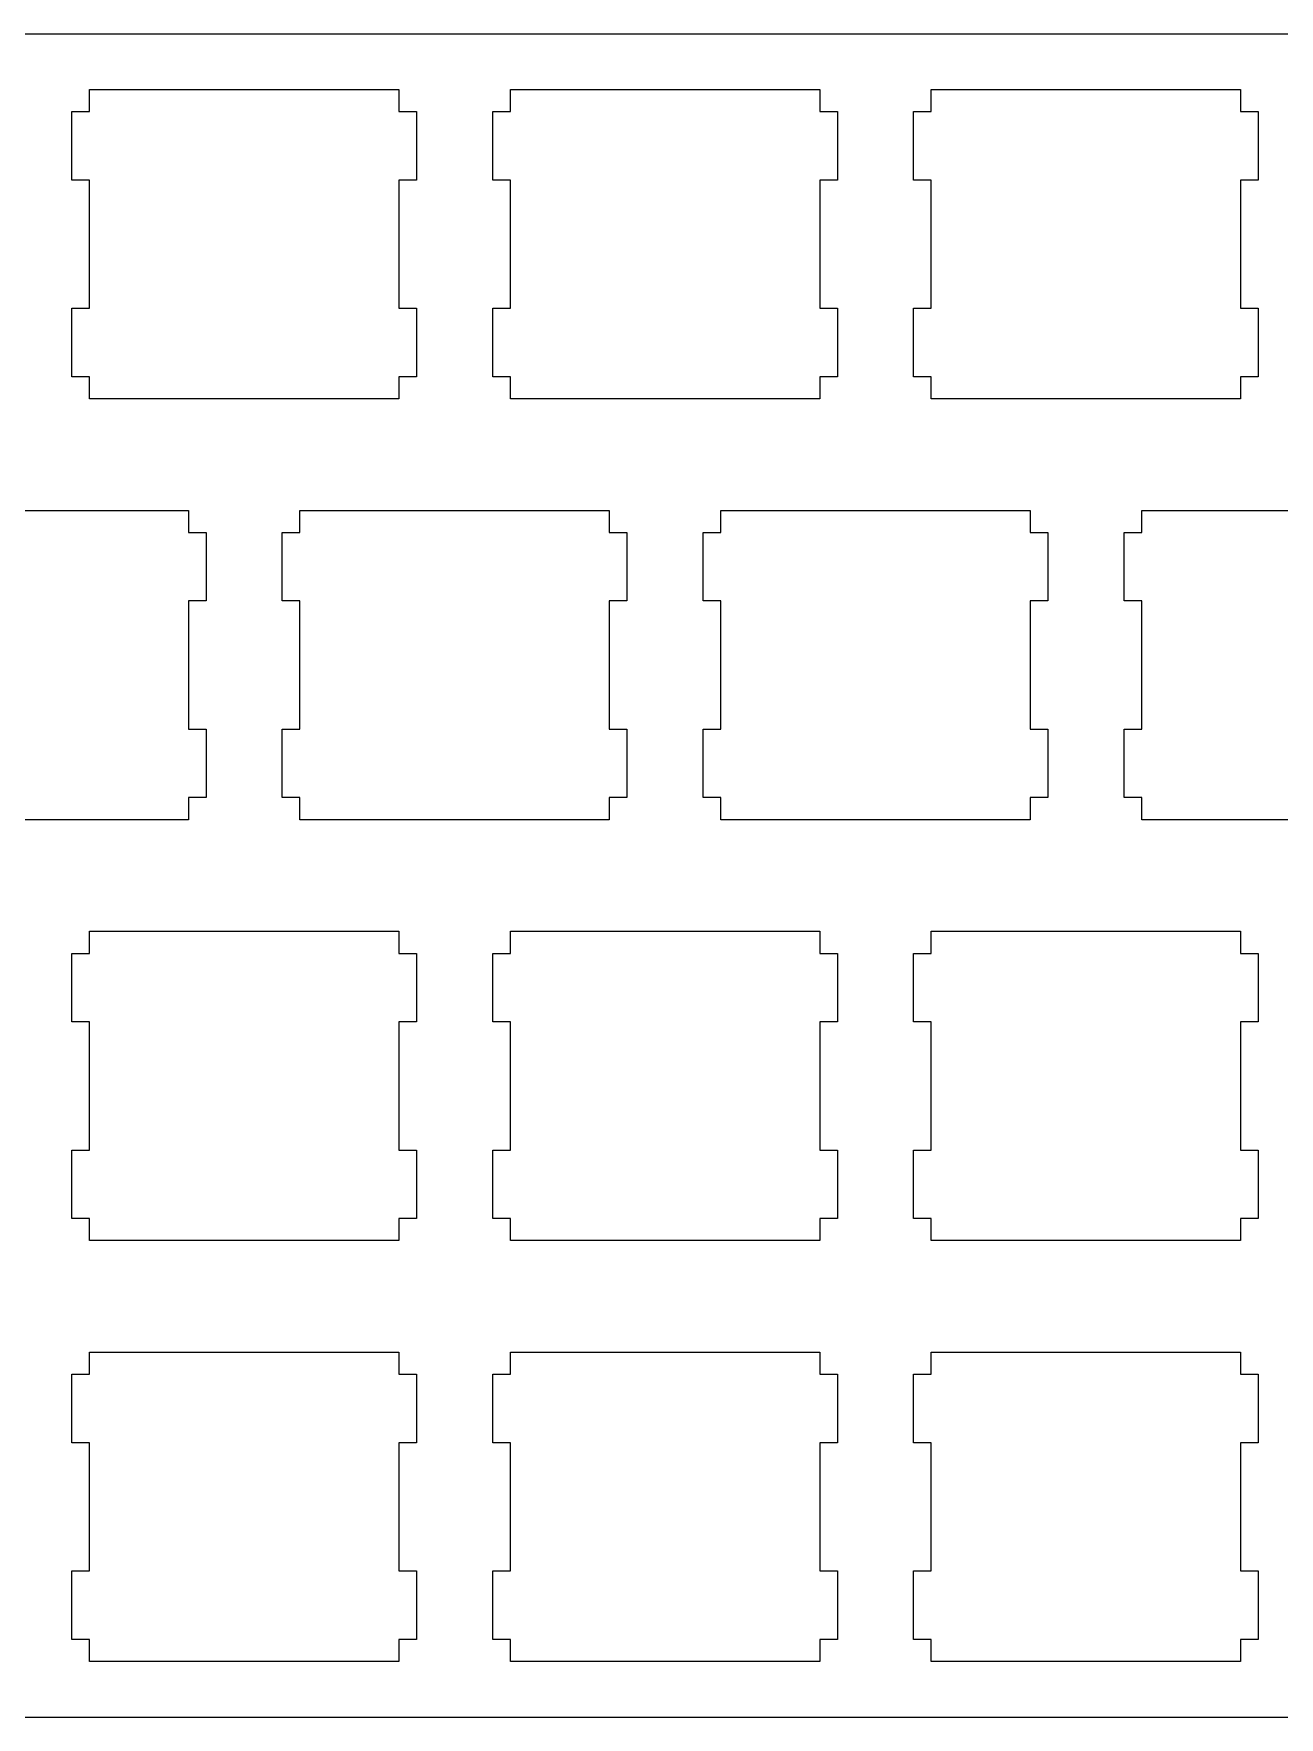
# Model space of a CAD drawing. Header units: inches. Extents: x 186 to 415, y 149 to 226.
# Drawn here: x 319.5 to 375.9, y 149.4 to 225.6 of the extents above; entities that cross this region are included whole.
import ezdxf

# ---------------------------------------------------------------- set-up
doc = ezdxf.new("R2010")
doc.units = ezdxf.units.IN
doc.header["$MEASUREMENT"] = 0

# ---------------------------------------------------------------- blocks, each defined once
blk = doc.blocks.new('block 2')
at = {"color": 7, "lineweight": 25}
blk.add_lwpolyline([(186.2, 225.6), (414.8, 225.6)], dxfattribs=at)
blk = doc.blocks.new('block 4')
at = {"color": 7, "lineweight": 25}
blk.add_lwpolyline([(414.8, 149.4), (186.2, 149.4)], dxfattribs=at)
blk = doc.blocks.new('block 510')
at = {"color": 7, "lineweight": 25}
blk.add_lwpolyline([(326.55, 191.025), (326.55, 190.025)], dxfattribs=at)
blk = doc.blocks.new('block 511')
at = {"color": 7, "lineweight": 25}
blk.add_lwpolyline([(326.55, 190.025), (312.549, 190.025)], dxfattribs=at)
blk = doc.blocks.new('block 521')
at = {"color": 7, "lineweight": 25}
blk.add_lwpolyline([(312.549, 204.025), (326.55, 204.025)], dxfattribs=at)
blk = doc.blocks.new('block 522')
at = {"color": 7, "lineweight": 25}
blk.add_lwpolyline([(326.55, 204.025), (326.55, 203.025)], dxfattribs=at)
blk = doc.blocks.new('block 523')
at = {"color": 7, "lineweight": 25}
blk.add_lwpolyline([(326.55, 203.025), (327.35, 203.025)], dxfattribs=at)
blk = doc.blocks.new('block 524')
at = {"color": 7, "lineweight": 25}
blk.add_lwpolyline([(327.35, 203.025), (327.35, 199.924)], dxfattribs=at)
blk = doc.blocks.new('block 525')
at = {"color": 7, "lineweight": 25}
blk.add_lwpolyline([(327.35, 199.924), (326.55, 199.924)], dxfattribs=at)
blk = doc.blocks.new('block 526')
at = {"color": 7, "lineweight": 25}
blk.add_lwpolyline([(326.55, 199.924), (326.55, 194.126)], dxfattribs=at)
blk = doc.blocks.new('block 527')
at = {"color": 7, "lineweight": 25}
blk.add_lwpolyline([(326.55, 194.126), (327.35, 194.126)], dxfattribs=at)
blk = doc.blocks.new('block 528')
at = {"color": 7, "lineweight": 25}
blk.add_lwpolyline([(327.35, 194.126), (327.35, 191.025)], dxfattribs=at)
blk = doc.blocks.new('block 529')
at = {"color": 7, "lineweight": 25}
blk.add_lwpolyline([(327.35, 191.025), (326.55, 191.025)], dxfattribs=at)
blk = doc.blocks.new('block 530')
at = {"color": 7, "lineweight": 25}
blk.add_lwpolyline([(336.075, 210.075), (336.075, 209.075)], dxfattribs=at)
blk = doc.blocks.new('block 531')
at = {"color": 7, "lineweight": 25}
blk.add_lwpolyline([(336.075, 209.075), (322.074, 209.075)], dxfattribs=at)
blk = doc.blocks.new('block 532')
at = {"color": 7, "lineweight": 25}
blk.add_lwpolyline([(322.074, 209.075), (322.074, 210.075)], dxfattribs=at)
blk = doc.blocks.new('block 533')
at = {"color": 7, "lineweight": 25}
blk.add_lwpolyline([(322.074, 210.075), (321.275, 210.075)], dxfattribs=at)
blk = doc.blocks.new('block 534')
at = {"color": 7, "lineweight": 25}
blk.add_lwpolyline([(321.275, 210.075), (321.275, 213.176)], dxfattribs=at)
blk = doc.blocks.new('block 535')
at = {"color": 7, "lineweight": 25}
blk.add_lwpolyline([(321.275, 213.176), (322.074, 213.176)], dxfattribs=at)
blk = doc.blocks.new('block 536')
at = {"color": 7, "lineweight": 25}
blk.add_lwpolyline([(322.074, 213.176), (322.074, 218.975)], dxfattribs=at)
blk = doc.blocks.new('block 537')
at = {"color": 7, "lineweight": 25}
blk.add_lwpolyline([(322.074, 218.975), (321.275, 218.975)], dxfattribs=at)
blk = doc.blocks.new('block 538')
at = {"color": 7, "lineweight": 25}
blk.add_lwpolyline([(321.275, 218.975), (321.275, 222.075)], dxfattribs=at)
blk = doc.blocks.new('block 539')
at = {"color": 7, "lineweight": 25}
blk.add_lwpolyline([(321.275, 222.075), (322.074, 222.075)], dxfattribs=at)
blk = doc.blocks.new('block 540')
at = {"color": 7, "lineweight": 25}
blk.add_lwpolyline([(322.074, 222.075), (322.074, 223.076)], dxfattribs=at)
blk = doc.blocks.new('block 541')
at = {"color": 7, "lineweight": 25}
blk.add_lwpolyline([(322.074, 223.076), (336.075, 223.076)], dxfattribs=at)
blk = doc.blocks.new('block 542')
at = {"color": 7, "lineweight": 25}
blk.add_lwpolyline([(336.075, 223.076), (336.075, 222.075)], dxfattribs=at)
blk = doc.blocks.new('block 543')
at = {"color": 7, "lineweight": 25}
blk.add_lwpolyline([(336.075, 222.075), (336.874, 222.075)], dxfattribs=at)
blk = doc.blocks.new('block 544')
at = {"color": 7, "lineweight": 25}
blk.add_lwpolyline([(336.874, 222.075), (336.874, 218.975)], dxfattribs=at)
blk = doc.blocks.new('block 545')
at = {"color": 7, "lineweight": 25}
blk.add_lwpolyline([(336.874, 218.975), (336.075, 218.975)], dxfattribs=at)
blk = doc.blocks.new('block 546')
at = {"color": 7, "lineweight": 25}
blk.add_lwpolyline([(336.075, 218.975), (336.075, 213.176)], dxfattribs=at)
blk = doc.blocks.new('block 547')
at = {"color": 7, "lineweight": 25}
blk.add_lwpolyline([(336.075, 213.176), (336.874, 213.176)], dxfattribs=at)
blk = doc.blocks.new('block 548')
at = {"color": 7, "lineweight": 25}
blk.add_lwpolyline([(336.874, 213.176), (336.874, 210.075)], dxfattribs=at)
blk = doc.blocks.new('block 549')
at = {"color": 7, "lineweight": 25}
blk.add_lwpolyline([(336.874, 210.075), (336.075, 210.075)], dxfattribs=at)
blk = doc.blocks.new('block 550')
at = {"color": 7, "lineweight": 25}
blk.add_lwpolyline([(336.075, 171.975), (336.075, 170.975)], dxfattribs=at)
blk = doc.blocks.new('block 551')
at = {"color": 7, "lineweight": 25}
blk.add_lwpolyline([(336.075, 170.975), (322.074, 170.975)], dxfattribs=at)
blk = doc.blocks.new('block 552')
at = {"color": 7, "lineweight": 25}
blk.add_lwpolyline([(322.074, 170.975), (322.074, 171.975)], dxfattribs=at)
blk = doc.blocks.new('block 553')
at = {"color": 7, "lineweight": 25}
blk.add_lwpolyline([(322.074, 171.975), (321.275, 171.975)], dxfattribs=at)
blk = doc.blocks.new('block 554')
at = {"color": 7, "lineweight": 25}
blk.add_lwpolyline([(321.275, 171.975), (321.275, 175.075)], dxfattribs=at)
blk = doc.blocks.new('block 555')
at = {"color": 7, "lineweight": 25}
blk.add_lwpolyline([(321.275, 175.075), (322.074, 175.075)], dxfattribs=at)
blk = doc.blocks.new('block 556')
at = {"color": 7, "lineweight": 25}
blk.add_lwpolyline([(322.074, 175.075), (322.074, 180.874)], dxfattribs=at)
blk = doc.blocks.new('block 557')
at = {"color": 7, "lineweight": 25}
blk.add_lwpolyline([(322.074, 180.874), (321.275, 180.874)], dxfattribs=at)
blk = doc.blocks.new('block 558')
at = {"color": 7, "lineweight": 25}
blk.add_lwpolyline([(321.275, 180.874), (321.275, 183.975)], dxfattribs=at)
blk = doc.blocks.new('block 559')
at = {"color": 7, "lineweight": 25}
blk.add_lwpolyline([(321.275, 183.975), (322.074, 183.975)], dxfattribs=at)
blk = doc.blocks.new('block 560')
at = {"color": 7, "lineweight": 25}
blk.add_lwpolyline([(322.074, 183.975), (322.074, 184.976)], dxfattribs=at)
blk = doc.blocks.new('block 561')
at = {"color": 7, "lineweight": 25}
blk.add_lwpolyline([(322.074, 184.976), (336.075, 184.976)], dxfattribs=at)
blk = doc.blocks.new('block 562')
at = {"color": 7, "lineweight": 25}
blk.add_lwpolyline([(336.075, 184.976), (336.075, 183.975)], dxfattribs=at)
blk = doc.blocks.new('block 563')
at = {"color": 7, "lineweight": 25}
blk.add_lwpolyline([(336.075, 183.975), (336.874, 183.975)], dxfattribs=at)
blk = doc.blocks.new('block 564')
at = {"color": 7, "lineweight": 25}
blk.add_lwpolyline([(336.874, 183.975), (336.874, 180.874)], dxfattribs=at)
blk = doc.blocks.new('block 565')
at = {"color": 7, "lineweight": 25}
blk.add_lwpolyline([(336.874, 180.874), (336.075, 180.874)], dxfattribs=at)
blk = doc.blocks.new('block 566')
at = {"color": 7, "lineweight": 25}
blk.add_lwpolyline([(336.075, 180.874), (336.075, 175.075)], dxfattribs=at)
blk = doc.blocks.new('block 567')
at = {"color": 7, "lineweight": 25}
blk.add_lwpolyline([(336.075, 175.075), (336.874, 175.075)], dxfattribs=at)
blk = doc.blocks.new('block 568')
at = {"color": 7, "lineweight": 25}
blk.add_lwpolyline([(336.874, 175.075), (336.874, 171.975)], dxfattribs=at)
blk = doc.blocks.new('block 569')
at = {"color": 7, "lineweight": 25}
blk.add_lwpolyline([(336.874, 171.975), (336.075, 171.975)], dxfattribs=at)
blk = doc.blocks.new('block 570')
at = {"color": 7, "lineweight": 25}
blk.add_lwpolyline([(336.075, 152.925), (336.075, 151.925)], dxfattribs=at)
blk = doc.blocks.new('block 571')
at = {"color": 7, "lineweight": 25}
blk.add_lwpolyline([(336.075, 151.925), (322.074, 151.925)], dxfattribs=at)
blk = doc.blocks.new('block 572')
at = {"color": 7, "lineweight": 25}
blk.add_lwpolyline([(322.074, 151.925), (322.074, 152.925)], dxfattribs=at)
blk = doc.blocks.new('block 573')
at = {"color": 7, "lineweight": 25}
blk.add_lwpolyline([(322.074, 152.925), (321.275, 152.925)], dxfattribs=at)
blk = doc.blocks.new('block 574')
at = {"color": 7, "lineweight": 25}
blk.add_lwpolyline([(321.275, 152.925), (321.275, 156.025)], dxfattribs=at)
blk = doc.blocks.new('block 575')
at = {"color": 7, "lineweight": 25}
blk.add_lwpolyline([(321.275, 156.025), (322.074, 156.025)], dxfattribs=at)
blk = doc.blocks.new('block 576')
at = {"color": 7, "lineweight": 25}
blk.add_lwpolyline([(322.074, 156.025), (322.074, 161.824)], dxfattribs=at)
blk = doc.blocks.new('block 577')
at = {"color": 7, "lineweight": 25}
blk.add_lwpolyline([(322.074, 161.824), (321.275, 161.824)], dxfattribs=at)
blk = doc.blocks.new('block 578')
at = {"color": 7, "lineweight": 25}
blk.add_lwpolyline([(321.275, 161.824), (321.275, 164.925)], dxfattribs=at)
blk = doc.blocks.new('block 579')
at = {"color": 7, "lineweight": 25}
blk.add_lwpolyline([(321.275, 164.925), (322.074, 164.925)], dxfattribs=at)
blk = doc.blocks.new('block 580')
at = {"color": 7, "lineweight": 25}
blk.add_lwpolyline([(322.074, 164.925), (322.074, 165.926)], dxfattribs=at)
blk = doc.blocks.new('block 581')
at = {"color": 7, "lineweight": 25}
blk.add_lwpolyline([(322.074, 165.926), (336.075, 165.926)], dxfattribs=at)
blk = doc.blocks.new('block 582')
at = {"color": 7, "lineweight": 25}
blk.add_lwpolyline([(336.075, 165.926), (336.075, 164.925)], dxfattribs=at)
blk = doc.blocks.new('block 583')
at = {"color": 7, "lineweight": 25}
blk.add_lwpolyline([(336.075, 164.925), (336.874, 164.925)], dxfattribs=at)
blk = doc.blocks.new('block 584')
at = {"color": 7, "lineweight": 25}
blk.add_lwpolyline([(336.874, 164.925), (336.874, 161.824)], dxfattribs=at)
blk = doc.blocks.new('block 585')
at = {"color": 7, "lineweight": 25}
blk.add_lwpolyline([(336.874, 161.824), (336.075, 161.824)], dxfattribs=at)
blk = doc.blocks.new('block 586')
at = {"color": 7, "lineweight": 25}
blk.add_lwpolyline([(336.075, 161.824), (336.075, 156.025)], dxfattribs=at)
blk = doc.blocks.new('block 587')
at = {"color": 7, "lineweight": 25}
blk.add_lwpolyline([(336.075, 156.025), (336.874, 156.025)], dxfattribs=at)
blk = doc.blocks.new('block 588')
at = {"color": 7, "lineweight": 25}
blk.add_lwpolyline([(336.874, 156.025), (336.874, 152.925)], dxfattribs=at)
blk = doc.blocks.new('block 589')
at = {"color": 7, "lineweight": 25}
blk.add_lwpolyline([(336.874, 152.925), (336.075, 152.925)], dxfattribs=at)
blk = doc.blocks.new('block 590')
at = {"color": 7, "lineweight": 25}
blk.add_lwpolyline([(345.601, 191.025), (345.601, 190.025)], dxfattribs=at)
blk = doc.blocks.new('block 591')
at = {"color": 7, "lineweight": 25}
blk.add_lwpolyline([(345.601, 190.025), (331.6, 190.025)], dxfattribs=at)
blk = doc.blocks.new('block 592')
at = {"color": 7, "lineweight": 25}
blk.add_lwpolyline([(331.6, 190.025), (331.6, 191.025)], dxfattribs=at)
blk = doc.blocks.new('block 593')
at = {"color": 7, "lineweight": 25}
blk.add_lwpolyline([(331.6, 191.025), (330.8, 191.025)], dxfattribs=at)
blk = doc.blocks.new('block 594')
at = {"color": 7, "lineweight": 25}
blk.add_lwpolyline([(330.8, 191.025), (330.8, 194.126)], dxfattribs=at)
blk = doc.blocks.new('block 595')
at = {"color": 7, "lineweight": 25}
blk.add_lwpolyline([(330.8, 194.126), (331.6, 194.126)], dxfattribs=at)
blk = doc.blocks.new('block 596')
at = {"color": 7, "lineweight": 25}
blk.add_lwpolyline([(331.6, 194.126), (331.6, 199.924)], dxfattribs=at)
blk = doc.blocks.new('block 597')
at = {"color": 7, "lineweight": 25}
blk.add_lwpolyline([(331.6, 199.924), (330.8, 199.924)], dxfattribs=at)
blk = doc.blocks.new('block 598')
at = {"color": 7, "lineweight": 25}
blk.add_lwpolyline([(330.8, 199.924), (330.8, 203.025)], dxfattribs=at)
blk = doc.blocks.new('block 599')
at = {"color": 7, "lineweight": 25}
blk.add_lwpolyline([(330.8, 203.025), (331.6, 203.025)], dxfattribs=at)
blk = doc.blocks.new('block 600')
at = {"color": 7, "lineweight": 25}
blk.add_lwpolyline([(331.6, 203.025), (331.6, 204.025)], dxfattribs=at)
blk = doc.blocks.new('block 601')
at = {"color": 7, "lineweight": 25}
blk.add_lwpolyline([(331.6, 204.025), (345.601, 204.025)], dxfattribs=at)
blk = doc.blocks.new('block 602')
at = {"color": 7, "lineweight": 25}
blk.add_lwpolyline([(345.601, 204.025), (345.601, 203.025)], dxfattribs=at)
blk = doc.blocks.new('block 603')
at = {"color": 7, "lineweight": 25}
blk.add_lwpolyline([(345.601, 203.025), (346.399, 203.025)], dxfattribs=at)
blk = doc.blocks.new('block 604')
at = {"color": 7, "lineweight": 25}
blk.add_lwpolyline([(346.399, 203.025), (346.399, 199.924)], dxfattribs=at)
blk = doc.blocks.new('block 605')
at = {"color": 7, "lineweight": 25}
blk.add_lwpolyline([(346.399, 199.924), (345.601, 199.924)], dxfattribs=at)
blk = doc.blocks.new('block 606')
at = {"color": 7, "lineweight": 25}
blk.add_lwpolyline([(345.601, 199.924), (345.601, 194.126)], dxfattribs=at)
blk = doc.blocks.new('block 607')
at = {"color": 7, "lineweight": 25}
blk.add_lwpolyline([(345.601, 194.126), (346.399, 194.126)], dxfattribs=at)
blk = doc.blocks.new('block 608')
at = {"color": 7, "lineweight": 25}
blk.add_lwpolyline([(346.399, 194.126), (346.399, 191.025)], dxfattribs=at)
blk = doc.blocks.new('block 609')
at = {"color": 7, "lineweight": 25}
blk.add_lwpolyline([(346.399, 191.025), (345.601, 191.025)], dxfattribs=at)
blk = doc.blocks.new('block 610')
at = {"color": 7, "lineweight": 25}
blk.add_lwpolyline([(355.125, 210.075), (355.125, 209.075)], dxfattribs=at)
blk = doc.blocks.new('block 611')
at = {"color": 7, "lineweight": 25}
blk.add_lwpolyline([(355.125, 209.075), (341.124, 209.075)], dxfattribs=at)
blk = doc.blocks.new('block 612')
at = {"color": 7, "lineweight": 25}
blk.add_lwpolyline([(341.124, 209.075), (341.124, 210.075)], dxfattribs=at)
blk = doc.blocks.new('block 613')
at = {"color": 7, "lineweight": 25}
blk.add_lwpolyline([(341.124, 210.075), (340.325, 210.075)], dxfattribs=at)
blk = doc.blocks.new('block 614')
at = {"color": 7, "lineweight": 25}
blk.add_lwpolyline([(340.325, 210.075), (340.325, 213.176)], dxfattribs=at)
blk = doc.blocks.new('block 615')
at = {"color": 7, "lineweight": 25}
blk.add_lwpolyline([(340.325, 213.176), (341.124, 213.176)], dxfattribs=at)
blk = doc.blocks.new('block 616')
at = {"color": 7, "lineweight": 25}
blk.add_lwpolyline([(341.124, 213.176), (341.124, 218.975)], dxfattribs=at)
blk = doc.blocks.new('block 617')
at = {"color": 7, "lineweight": 25}
blk.add_lwpolyline([(341.124, 218.975), (340.325, 218.975)], dxfattribs=at)
blk = doc.blocks.new('block 618')
at = {"color": 7, "lineweight": 25}
blk.add_lwpolyline([(340.325, 218.975), (340.325, 222.075)], dxfattribs=at)
blk = doc.blocks.new('block 619')
at = {"color": 7, "lineweight": 25}
blk.add_lwpolyline([(340.325, 222.075), (341.124, 222.075)], dxfattribs=at)
blk = doc.blocks.new('block 620')
at = {"color": 7, "lineweight": 25}
blk.add_lwpolyline([(341.124, 222.075), (341.124, 223.076)], dxfattribs=at)
blk = doc.blocks.new('block 621')
at = {"color": 7, "lineweight": 25}
blk.add_lwpolyline([(341.124, 223.076), (355.125, 223.076)], dxfattribs=at)
blk = doc.blocks.new('block 622')
at = {"color": 7, "lineweight": 25}
blk.add_lwpolyline([(355.125, 223.076), (355.125, 222.075)], dxfattribs=at)
blk = doc.blocks.new('block 623')
at = {"color": 7, "lineweight": 25}
blk.add_lwpolyline([(355.125, 222.075), (355.924, 222.075)], dxfattribs=at)
blk = doc.blocks.new('block 624')
at = {"color": 7, "lineweight": 25}
blk.add_lwpolyline([(355.924, 222.075), (355.924, 218.975)], dxfattribs=at)
blk = doc.blocks.new('block 625')
at = {"color": 7, "lineweight": 25}
blk.add_lwpolyline([(355.924, 218.975), (355.125, 218.975)], dxfattribs=at)
blk = doc.blocks.new('block 626')
at = {"color": 7, "lineweight": 25}
blk.add_lwpolyline([(355.125, 218.975), (355.125, 213.176)], dxfattribs=at)
blk = doc.blocks.new('block 627')
at = {"color": 7, "lineweight": 25}
blk.add_lwpolyline([(355.125, 213.176), (355.924, 213.176)], dxfattribs=at)
blk = doc.blocks.new('block 628')
at = {"color": 7, "lineweight": 25}
blk.add_lwpolyline([(355.924, 213.176), (355.924, 210.075)], dxfattribs=at)
blk = doc.blocks.new('block 629')
at = {"color": 7, "lineweight": 25}
blk.add_lwpolyline([(355.924, 210.075), (355.125, 210.075)], dxfattribs=at)
blk = doc.blocks.new('block 630')
at = {"color": 7, "lineweight": 25}
blk.add_lwpolyline([(355.125, 171.975), (355.125, 170.975)], dxfattribs=at)
blk = doc.blocks.new('block 631')
at = {"color": 7, "lineweight": 25}
blk.add_lwpolyline([(355.125, 170.975), (341.124, 170.975)], dxfattribs=at)
blk = doc.blocks.new('block 632')
at = {"color": 7, "lineweight": 25}
blk.add_lwpolyline([(341.124, 170.975), (341.124, 171.975)], dxfattribs=at)
blk = doc.blocks.new('block 633')
at = {"color": 7, "lineweight": 25}
blk.add_lwpolyline([(341.124, 171.975), (340.325, 171.975)], dxfattribs=at)
blk = doc.blocks.new('block 634')
at = {"color": 7, "lineweight": 25}
blk.add_lwpolyline([(340.325, 171.975), (340.325, 175.075)], dxfattribs=at)
blk = doc.blocks.new('block 635')
at = {"color": 7, "lineweight": 25}
blk.add_lwpolyline([(340.325, 175.075), (341.124, 175.075)], dxfattribs=at)
blk = doc.blocks.new('block 636')
at = {"color": 7, "lineweight": 25}
blk.add_lwpolyline([(341.124, 175.075), (341.124, 180.874)], dxfattribs=at)
blk = doc.blocks.new('block 637')
at = {"color": 7, "lineweight": 25}
blk.add_lwpolyline([(341.124, 180.874), (340.325, 180.874)], dxfattribs=at)
blk = doc.blocks.new('block 638')
at = {"color": 7, "lineweight": 25}
blk.add_lwpolyline([(340.325, 180.874), (340.325, 183.975)], dxfattribs=at)
blk = doc.blocks.new('block 639')
at = {"color": 7, "lineweight": 25}
blk.add_lwpolyline([(340.325, 183.975), (341.124, 183.975)], dxfattribs=at)
blk = doc.blocks.new('block 640')
at = {"color": 7, "lineweight": 25}
blk.add_lwpolyline([(341.124, 183.975), (341.124, 184.976)], dxfattribs=at)
blk = doc.blocks.new('block 641')
at = {"color": 7, "lineweight": 25}
blk.add_lwpolyline([(341.124, 184.976), (355.125, 184.976)], dxfattribs=at)
blk = doc.blocks.new('block 642')
at = {"color": 7, "lineweight": 25}
blk.add_lwpolyline([(355.125, 184.976), (355.125, 183.975)], dxfattribs=at)
blk = doc.blocks.new('block 643')
at = {"color": 7, "lineweight": 25}
blk.add_lwpolyline([(355.125, 183.975), (355.924, 183.975)], dxfattribs=at)
blk = doc.blocks.new('block 644')
at = {"color": 7, "lineweight": 25}
blk.add_lwpolyline([(355.924, 183.975), (355.924, 180.874)], dxfattribs=at)
blk = doc.blocks.new('block 645')
at = {"color": 7, "lineweight": 25}
blk.add_lwpolyline([(355.924, 180.874), (355.125, 180.874)], dxfattribs=at)
blk = doc.blocks.new('block 646')
at = {"color": 7, "lineweight": 25}
blk.add_lwpolyline([(355.125, 180.874), (355.125, 175.075)], dxfattribs=at)
blk = doc.blocks.new('block 647')
at = {"color": 7, "lineweight": 25}
blk.add_lwpolyline([(355.125, 175.075), (355.924, 175.075)], dxfattribs=at)
blk = doc.blocks.new('block 648')
at = {"color": 7, "lineweight": 25}
blk.add_lwpolyline([(355.924, 175.075), (355.924, 171.975)], dxfattribs=at)
blk = doc.blocks.new('block 649')
at = {"color": 7, "lineweight": 25}
blk.add_lwpolyline([(355.924, 171.975), (355.125, 171.975)], dxfattribs=at)
blk = doc.blocks.new('block 650')
at = {"color": 7, "lineweight": 25}
blk.add_lwpolyline([(355.125, 152.925), (355.125, 151.925)], dxfattribs=at)
blk = doc.blocks.new('block 651')
at = {"color": 7, "lineweight": 25}
blk.add_lwpolyline([(355.125, 151.925), (341.124, 151.925)], dxfattribs=at)
blk = doc.blocks.new('block 652')
at = {"color": 7, "lineweight": 25}
blk.add_lwpolyline([(341.124, 151.925), (341.124, 152.925)], dxfattribs=at)
blk = doc.blocks.new('block 653')
at = {"color": 7, "lineweight": 25}
blk.add_lwpolyline([(341.124, 152.925), (340.325, 152.925)], dxfattribs=at)
blk = doc.blocks.new('block 654')
at = {"color": 7, "lineweight": 25}
blk.add_lwpolyline([(340.325, 152.925), (340.325, 156.025)], dxfattribs=at)
blk = doc.blocks.new('block 655')
at = {"color": 7, "lineweight": 25}
blk.add_lwpolyline([(340.325, 156.025), (341.124, 156.025)], dxfattribs=at)
blk = doc.blocks.new('block 656')
at = {"color": 7, "lineweight": 25}
blk.add_lwpolyline([(341.124, 156.025), (341.124, 161.824)], dxfattribs=at)
blk = doc.blocks.new('block 657')
at = {"color": 7, "lineweight": 25}
blk.add_lwpolyline([(341.124, 161.824), (340.325, 161.824)], dxfattribs=at)
blk = doc.blocks.new('block 658')
at = {"color": 7, "lineweight": 25}
blk.add_lwpolyline([(340.325, 161.824), (340.325, 164.925)], dxfattribs=at)
blk = doc.blocks.new('block 659')
at = {"color": 7, "lineweight": 25}
blk.add_lwpolyline([(340.325, 164.925), (341.124, 164.925)], dxfattribs=at)
blk = doc.blocks.new('block 660')
at = {"color": 7, "lineweight": 25}
blk.add_lwpolyline([(341.124, 164.925), (341.124, 165.926)], dxfattribs=at)
blk = doc.blocks.new('block 661')
at = {"color": 7, "lineweight": 25}
blk.add_lwpolyline([(341.124, 165.926), (355.125, 165.926)], dxfattribs=at)
blk = doc.blocks.new('block 662')
at = {"color": 7, "lineweight": 25}
blk.add_lwpolyline([(355.125, 165.926), (355.125, 164.925)], dxfattribs=at)
blk = doc.blocks.new('block 663')
at = {"color": 7, "lineweight": 25}
blk.add_lwpolyline([(355.125, 164.925), (355.924, 164.925)], dxfattribs=at)
blk = doc.blocks.new('block 664')
at = {"color": 7, "lineweight": 25}
blk.add_lwpolyline([(355.924, 164.925), (355.924, 161.824)], dxfattribs=at)
blk = doc.blocks.new('block 665')
at = {"color": 7, "lineweight": 25}
blk.add_lwpolyline([(355.924, 161.824), (355.125, 161.824)], dxfattribs=at)
blk = doc.blocks.new('block 666')
at = {"color": 7, "lineweight": 25}
blk.add_lwpolyline([(355.125, 161.824), (355.125, 156.025)], dxfattribs=at)
blk = doc.blocks.new('block 667')
at = {"color": 7, "lineweight": 25}
blk.add_lwpolyline([(355.125, 156.025), (355.924, 156.025)], dxfattribs=at)
blk = doc.blocks.new('block 668')
at = {"color": 7, "lineweight": 25}
blk.add_lwpolyline([(355.924, 156.025), (355.924, 152.925)], dxfattribs=at)
blk = doc.blocks.new('block 669')
at = {"color": 7, "lineweight": 25}
blk.add_lwpolyline([(355.924, 152.925), (355.125, 152.925)], dxfattribs=at)
blk = doc.blocks.new('block 670')
at = {"color": 7, "lineweight": 25}
blk.add_lwpolyline([(364.65, 191.025), (364.65, 190.025)], dxfattribs=at)
blk = doc.blocks.new('block 671')
at = {"color": 7, "lineweight": 25}
blk.add_lwpolyline([(364.65, 190.025), (350.649, 190.025)], dxfattribs=at)
blk = doc.blocks.new('block 672')
at = {"color": 7, "lineweight": 25}
blk.add_lwpolyline([(350.649, 190.025), (350.649, 191.025)], dxfattribs=at)
blk = doc.blocks.new('block 673')
at = {"color": 7, "lineweight": 25}
blk.add_lwpolyline([(350.649, 191.025), (349.851, 191.025)], dxfattribs=at)
blk = doc.blocks.new('block 674')
at = {"color": 7, "lineweight": 25}
blk.add_lwpolyline([(349.851, 191.025), (349.851, 194.126)], dxfattribs=at)
blk = doc.blocks.new('block 675')
at = {"color": 7, "lineweight": 25}
blk.add_lwpolyline([(349.851, 194.126), (350.649, 194.126)], dxfattribs=at)
blk = doc.blocks.new('block 676')
at = {"color": 7, "lineweight": 25}
blk.add_lwpolyline([(350.649, 194.126), (350.649, 199.924)], dxfattribs=at)
blk = doc.blocks.new('block 677')
at = {"color": 7, "lineweight": 25}
blk.add_lwpolyline([(350.649, 199.924), (349.851, 199.924)], dxfattribs=at)
blk = doc.blocks.new('block 678')
at = {"color": 7, "lineweight": 25}
blk.add_lwpolyline([(349.851, 199.924), (349.851, 203.025)], dxfattribs=at)
blk = doc.blocks.new('block 679')
at = {"color": 7, "lineweight": 25}
blk.add_lwpolyline([(349.851, 203.025), (350.649, 203.025)], dxfattribs=at)
blk = doc.blocks.new('block 680')
at = {"color": 7, "lineweight": 25}
blk.add_lwpolyline([(350.649, 203.025), (350.649, 204.025)], dxfattribs=at)
blk = doc.blocks.new('block 681')
at = {"color": 7, "lineweight": 25}
blk.add_lwpolyline([(350.649, 204.025), (364.65, 204.025)], dxfattribs=at)
blk = doc.blocks.new('block 682')
at = {"color": 7, "lineweight": 25}
blk.add_lwpolyline([(364.65, 204.025), (364.65, 203.025)], dxfattribs=at)
blk = doc.blocks.new('block 683')
at = {"color": 7, "lineweight": 25}
blk.add_lwpolyline([(364.65, 203.025), (365.449, 203.025)], dxfattribs=at)
blk = doc.blocks.new('block 684')
at = {"color": 7, "lineweight": 25}
blk.add_lwpolyline([(365.449, 203.025), (365.449, 199.924)], dxfattribs=at)
blk = doc.blocks.new('block 685')
at = {"color": 7, "lineweight": 25}
blk.add_lwpolyline([(365.449, 199.924), (364.65, 199.924)], dxfattribs=at)
blk = doc.blocks.new('block 686')
at = {"color": 7, "lineweight": 25}
blk.add_lwpolyline([(364.65, 199.924), (364.65, 194.126)], dxfattribs=at)
blk = doc.blocks.new('block 687')
at = {"color": 7, "lineweight": 25}
blk.add_lwpolyline([(364.65, 194.126), (365.449, 194.126)], dxfattribs=at)
blk = doc.blocks.new('block 688')
at = {"color": 7, "lineweight": 25}
blk.add_lwpolyline([(365.449, 194.126), (365.449, 191.025)], dxfattribs=at)
blk = doc.blocks.new('block 689')
at = {"color": 7, "lineweight": 25}
blk.add_lwpolyline([(365.449, 191.025), (364.65, 191.025)], dxfattribs=at)
blk = doc.blocks.new('block 690')
at = {"color": 7, "lineweight": 25}
blk.add_lwpolyline([(374.175, 210.075), (374.175, 209.075)], dxfattribs=at)
blk = doc.blocks.new('block 691')
at = {"color": 7, "lineweight": 25}
blk.add_lwpolyline([(374.175, 209.075), (360.174, 209.075)], dxfattribs=at)
blk = doc.blocks.new('block 692')
at = {"color": 7, "lineweight": 25}
blk.add_lwpolyline([(360.174, 209.075), (360.174, 210.075)], dxfattribs=at)
blk = doc.blocks.new('block 693')
at = {"color": 7, "lineweight": 25}
blk.add_lwpolyline([(360.174, 210.075), (359.375, 210.075)], dxfattribs=at)
blk = doc.blocks.new('block 694')
at = {"color": 7, "lineweight": 25}
blk.add_lwpolyline([(359.375, 210.075), (359.375, 213.176)], dxfattribs=at)
blk = doc.blocks.new('block 695')
at = {"color": 7, "lineweight": 25}
blk.add_lwpolyline([(359.375, 213.176), (360.174, 213.176)], dxfattribs=at)
blk = doc.blocks.new('block 696')
at = {"color": 7, "lineweight": 25}
blk.add_lwpolyline([(360.174, 213.176), (360.174, 218.975)], dxfattribs=at)
blk = doc.blocks.new('block 697')
at = {"color": 7, "lineweight": 25}
blk.add_lwpolyline([(360.174, 218.975), (359.375, 218.975)], dxfattribs=at)
blk = doc.blocks.new('block 698')
at = {"color": 7, "lineweight": 25}
blk.add_lwpolyline([(359.375, 218.975), (359.375, 222.075)], dxfattribs=at)
blk = doc.blocks.new('block 699')
at = {"color": 7, "lineweight": 25}
blk.add_lwpolyline([(359.375, 222.075), (360.174, 222.075)], dxfattribs=at)
blk = doc.blocks.new('block 700')
at = {"color": 7, "lineweight": 25}
blk.add_lwpolyline([(360.174, 222.075), (360.174, 223.076)], dxfattribs=at)
blk = doc.blocks.new('block 701')
at = {"color": 7, "lineweight": 25}
blk.add_lwpolyline([(360.174, 223.076), (374.175, 223.076)], dxfattribs=at)
blk = doc.blocks.new('block 702')
at = {"color": 7, "lineweight": 25}
blk.add_lwpolyline([(374.175, 223.076), (374.175, 222.075)], dxfattribs=at)
blk = doc.blocks.new('block 703')
at = {"color": 7, "lineweight": 25}
blk.add_lwpolyline([(374.175, 222.075), (374.975, 222.075)], dxfattribs=at)
blk = doc.blocks.new('block 704')
at = {"color": 7, "lineweight": 25}
blk.add_lwpolyline([(374.975, 222.075), (374.975, 218.975)], dxfattribs=at)
blk = doc.blocks.new('block 705')
at = {"color": 7, "lineweight": 25}
blk.add_lwpolyline([(374.975, 218.975), (374.175, 218.975)], dxfattribs=at)
blk = doc.blocks.new('block 706')
at = {"color": 7, "lineweight": 25}
blk.add_lwpolyline([(374.175, 218.975), (374.175, 213.176)], dxfattribs=at)
blk = doc.blocks.new('block 707')
at = {"color": 7, "lineweight": 25}
blk.add_lwpolyline([(374.175, 213.176), (374.975, 213.176)], dxfattribs=at)
blk = doc.blocks.new('block 708')
at = {"color": 7, "lineweight": 25}
blk.add_lwpolyline([(374.975, 213.176), (374.975, 210.075)], dxfattribs=at)
blk = doc.blocks.new('block 709')
at = {"color": 7, "lineweight": 25}
blk.add_lwpolyline([(374.975, 210.075), (374.175, 210.075)], dxfattribs=at)
blk = doc.blocks.new('block 710')
at = {"color": 7, "lineweight": 25}
blk.add_lwpolyline([(374.175, 171.975), (374.175, 170.975)], dxfattribs=at)
blk = doc.blocks.new('block 711')
at = {"color": 7, "lineweight": 25}
blk.add_lwpolyline([(374.175, 170.975), (360.174, 170.975)], dxfattribs=at)
blk = doc.blocks.new('block 712')
at = {"color": 7, "lineweight": 25}
blk.add_lwpolyline([(360.174, 170.975), (360.174, 171.975)], dxfattribs=at)
blk = doc.blocks.new('block 713')
at = {"color": 7, "lineweight": 25}
blk.add_lwpolyline([(360.174, 171.975), (359.375, 171.975)], dxfattribs=at)
blk = doc.blocks.new('block 714')
at = {"color": 7, "lineweight": 25}
blk.add_lwpolyline([(359.375, 171.975), (359.375, 175.075)], dxfattribs=at)
blk = doc.blocks.new('block 715')
at = {"color": 7, "lineweight": 25}
blk.add_lwpolyline([(359.375, 175.075), (360.174, 175.075)], dxfattribs=at)
blk = doc.blocks.new('block 716')
at = {"color": 7, "lineweight": 25}
blk.add_lwpolyline([(360.174, 175.075), (360.174, 180.874)], dxfattribs=at)
blk = doc.blocks.new('block 717')
at = {"color": 7, "lineweight": 25}
blk.add_lwpolyline([(360.174, 180.874), (359.375, 180.874)], dxfattribs=at)
blk = doc.blocks.new('block 718')
at = {"color": 7, "lineweight": 25}
blk.add_lwpolyline([(359.375, 180.874), (359.375, 183.975)], dxfattribs=at)
blk = doc.blocks.new('block 719')
at = {"color": 7, "lineweight": 25}
blk.add_lwpolyline([(359.375, 183.975), (360.174, 183.975)], dxfattribs=at)
blk = doc.blocks.new('block 720')
at = {"color": 7, "lineweight": 25}
blk.add_lwpolyline([(360.174, 183.975), (360.174, 184.976)], dxfattribs=at)
blk = doc.blocks.new('block 721')
at = {"color": 7, "lineweight": 25}
blk.add_lwpolyline([(360.174, 184.976), (374.175, 184.976)], dxfattribs=at)
blk = doc.blocks.new('block 722')
at = {"color": 7, "lineweight": 25}
blk.add_lwpolyline([(374.175, 184.976), (374.175, 183.975)], dxfattribs=at)
blk = doc.blocks.new('block 723')
at = {"color": 7, "lineweight": 25}
blk.add_lwpolyline([(374.175, 183.975), (374.975, 183.975)], dxfattribs=at)
blk = doc.blocks.new('block 724')
at = {"color": 7, "lineweight": 25}
blk.add_lwpolyline([(374.975, 183.975), (374.975, 180.874)], dxfattribs=at)
blk = doc.blocks.new('block 725')
at = {"color": 7, "lineweight": 25}
blk.add_lwpolyline([(374.975, 180.874), (374.175, 180.874)], dxfattribs=at)
blk = doc.blocks.new('block 726')
at = {"color": 7, "lineweight": 25}
blk.add_lwpolyline([(374.175, 180.874), (374.175, 175.075)], dxfattribs=at)
blk = doc.blocks.new('block 727')
at = {"color": 7, "lineweight": 25}
blk.add_lwpolyline([(374.175, 175.075), (374.975, 175.075)], dxfattribs=at)
blk = doc.blocks.new('block 728')
at = {"color": 7, "lineweight": 25}
blk.add_lwpolyline([(374.975, 175.075), (374.975, 171.975)], dxfattribs=at)
blk = doc.blocks.new('block 729')
at = {"color": 7, "lineweight": 25}
blk.add_lwpolyline([(374.975, 171.975), (374.175, 171.975)], dxfattribs=at)
blk = doc.blocks.new('block 730')
at = {"color": 7, "lineweight": 25}
blk.add_lwpolyline([(374.175, 152.925), (374.175, 151.925)], dxfattribs=at)
blk = doc.blocks.new('block 731')
at = {"color": 7, "lineweight": 25}
blk.add_lwpolyline([(374.175, 151.925), (360.174, 151.925)], dxfattribs=at)
blk = doc.blocks.new('block 732')
at = {"color": 7, "lineweight": 25}
blk.add_lwpolyline([(360.174, 151.925), (360.174, 152.925)], dxfattribs=at)
blk = doc.blocks.new('block 733')
at = {"color": 7, "lineweight": 25}
blk.add_lwpolyline([(360.174, 152.925), (359.375, 152.925)], dxfattribs=at)
blk = doc.blocks.new('block 734')
at = {"color": 7, "lineweight": 25}
blk.add_lwpolyline([(359.375, 152.925), (359.375, 156.025)], dxfattribs=at)
blk = doc.blocks.new('block 735')
at = {"color": 7, "lineweight": 25}
blk.add_lwpolyline([(359.375, 156.025), (360.174, 156.025)], dxfattribs=at)
blk = doc.blocks.new('block 736')
at = {"color": 7, "lineweight": 25}
blk.add_lwpolyline([(360.174, 156.025), (360.174, 161.824)], dxfattribs=at)
blk = doc.blocks.new('block 737')
at = {"color": 7, "lineweight": 25}
blk.add_lwpolyline([(360.174, 161.824), (359.375, 161.824)], dxfattribs=at)
blk = doc.blocks.new('block 738')
at = {"color": 7, "lineweight": 25}
blk.add_lwpolyline([(359.375, 161.824), (359.375, 164.925)], dxfattribs=at)
blk = doc.blocks.new('block 739')
at = {"color": 7, "lineweight": 25}
blk.add_lwpolyline([(359.375, 164.925), (360.174, 164.925)], dxfattribs=at)
blk = doc.blocks.new('block 740')
at = {"color": 7, "lineweight": 25}
blk.add_lwpolyline([(360.174, 164.925), (360.174, 165.926)], dxfattribs=at)
blk = doc.blocks.new('block 741')
at = {"color": 7, "lineweight": 25}
blk.add_lwpolyline([(360.174, 165.926), (374.175, 165.926)], dxfattribs=at)
blk = doc.blocks.new('block 742')
at = {"color": 7, "lineweight": 25}
blk.add_lwpolyline([(374.175, 165.926), (374.175, 164.925)], dxfattribs=at)
blk = doc.blocks.new('block 743')
at = {"color": 7, "lineweight": 25}
blk.add_lwpolyline([(374.175, 164.925), (374.975, 164.925)], dxfattribs=at)
blk = doc.blocks.new('block 744')
at = {"color": 7, "lineweight": 25}
blk.add_lwpolyline([(374.975, 164.925), (374.975, 161.824)], dxfattribs=at)
blk = doc.blocks.new('block 745')
at = {"color": 7, "lineweight": 25}
blk.add_lwpolyline([(374.975, 161.824), (374.175, 161.824)], dxfattribs=at)
blk = doc.blocks.new('block 746')
at = {"color": 7, "lineweight": 25}
blk.add_lwpolyline([(374.175, 161.824), (374.175, 156.025)], dxfattribs=at)
blk = doc.blocks.new('block 747')
at = {"color": 7, "lineweight": 25}
blk.add_lwpolyline([(374.175, 156.025), (374.975, 156.025)], dxfattribs=at)
blk = doc.blocks.new('block 748')
at = {"color": 7, "lineweight": 25}
blk.add_lwpolyline([(374.975, 156.025), (374.975, 152.925)], dxfattribs=at)
blk = doc.blocks.new('block 749')
at = {"color": 7, "lineweight": 25}
blk.add_lwpolyline([(374.975, 152.925), (374.175, 152.925)], dxfattribs=at)
blk = doc.blocks.new('block 751')
at = {"color": 7, "lineweight": 25}
blk.add_lwpolyline([(383.7, 190.025), (369.699, 190.025)], dxfattribs=at)
blk = doc.blocks.new('block 752')
at = {"color": 7, "lineweight": 25}
blk.add_lwpolyline([(369.699, 190.025), (369.699, 191.025)], dxfattribs=at)
blk = doc.blocks.new('block 753')
at = {"color": 7, "lineweight": 25}
blk.add_lwpolyline([(369.699, 191.025), (368.9, 191.025)], dxfattribs=at)
blk = doc.blocks.new('block 754')
at = {"color": 7, "lineweight": 25}
blk.add_lwpolyline([(368.9, 191.025), (368.9, 194.126)], dxfattribs=at)
blk = doc.blocks.new('block 755')
at = {"color": 7, "lineweight": 25}
blk.add_lwpolyline([(368.9, 194.126), (369.699, 194.126)], dxfattribs=at)
blk = doc.blocks.new('block 756')
at = {"color": 7, "lineweight": 25}
blk.add_lwpolyline([(369.699, 194.126), (369.699, 199.924)], dxfattribs=at)
blk = doc.blocks.new('block 757')
at = {"color": 7, "lineweight": 25}
blk.add_lwpolyline([(369.699, 199.924), (368.9, 199.924)], dxfattribs=at)
blk = doc.blocks.new('block 758')
at = {"color": 7, "lineweight": 25}
blk.add_lwpolyline([(368.9, 199.924), (368.9, 203.025)], dxfattribs=at)
blk = doc.blocks.new('block 759')
at = {"color": 7, "lineweight": 25}
blk.add_lwpolyline([(368.9, 203.025), (369.699, 203.025)], dxfattribs=at)
blk = doc.blocks.new('block 760')
at = {"color": 7, "lineweight": 25}
blk.add_lwpolyline([(369.699, 203.025), (369.699, 204.025)], dxfattribs=at)
blk = doc.blocks.new('block 761')
at = {"color": 7, "lineweight": 25}
blk.add_lwpolyline([(369.699, 204.025), (383.7, 204.025)], dxfattribs=at)

msp = doc.modelspace()

# ---------------------------------------------------------------- block references
for name in ['block 2', 'block 540', 'block 541', 'block 542', 'block 620', 'block 621', 'block 622', 'block 700', 'block 701', 'block 702', 'block 538', 'block 539', 'block 543', 'block 544', 'block 618', 'block 619', 'block 623', 'block 624', 'block 698', 'block 699', 'block 703', 'block 704', 'block 537', 'block 536', 'block 545', 'block 546', 'block 617', 'block 616', 'block 625', 'block 626', 'block 697', 'block 696', 'block 705', 'block 706', 'block 534', 'block 535', 'block 547', 'block 548', 'block 614', 'block 615', 'block 627', 'block 628', 'block 694', 'block 695', 'block 707', 'block 708', 'block 533', 'block 532', 'block 530', 'block 549', 'block 613', 'block 612', 'block 610', 'block 629', 'block 693', 'block 692', 'block 690', 'block 709', 'block 531', 'block 611', 'block 691', 'block 521', 'block 522', 'block 600', 'block 601', 'block 602', 'block 680', 'block 681', 'block 682', 'block 760', 'block 761', 'block 523', 'block 524', 'block 598', 'block 599', 'block 603', 'block 604', 'block 678', 'block 679', 'block 683', 'block 684', 'block 758', 'block 759', 'block 525', 'block 526', 'block 597', 'block 596', 'block 605', 'block 606', 'block 677', 'block 676', 'block 685', 'block 686', 'block 757', 'block 756', 'block 527', 'block 528', 'block 594', 'block 595', 'block 607', 'block 608', 'block 674', 'block 675', 'block 687', 'block 688', 'block 754', 'block 755', 'block 510', 'block 529', 'block 593', 'block 592', 'block 590', 'block 609', 'block 673', 'block 672', 'block 670', 'block 689', 'block 753', 'block 752', 'block 511', 'block 591', 'block 671', 'block 751', 'block 560', 'block 561', 'block 562', 'block 640', 'block 641', 'block 642', 'block 720', 'block 721', 'block 722', 'block 558', 'block 559', 'block 563', 'block 564', 'block 638', 'block 639', 'block 643', 'block 644', 'block 718', 'block 719', 'block 723', 'block 724', 'block 557', 'block 556', 'block 565', 'block 566', 'block 637', 'block 636', 'block 645', 'block 646', 'block 717', 'block 716', 'block 725', 'block 726', 'block 554', 'block 555', 'block 567', 'block 568', 'block 634', 'block 635', 'block 647', 'block 648', 'block 714', 'block 715', 'block 727', 'block 728', 'block 553', 'block 552', 'block 550', 'block 569', 'block 633', 'block 632', 'block 630', 'block 649', 'block 713', 'block 712', 'block 710', 'block 729', 'block 551', 'block 631', 'block 711', 'block 580', 'block 581', 'block 582', 'block 660', 'block 661', 'block 662', 'block 740', 'block 741', 'block 742', 'block 578', 'block 579', 'block 583', 'block 584', 'block 658', 'block 659', 'block 663', 'block 664', 'block 738', 'block 739', 'block 743', 'block 744', 'block 577', 'block 576', 'block 585', 'block 586', 'block 657', 'block 656', 'block 665', 'block 666', 'block 737', 'block 736', 'block 745', 'block 746', 'block 574', 'block 575', 'block 587', 'block 588', 'block 654', 'block 655', 'block 667', 'block 668', 'block 734', 'block 735', 'block 747', 'block 748', 'block 573', 'block 572', 'block 570', 'block 589', 'block 653', 'block 652', 'block 650', 'block 669', 'block 733', 'block 732', 'block 730', 'block 749', 'block 571', 'block 651', 'block 731', 'block 4']:
    msp.add_blockref(name, (0, 0))

doc.saveas('drawing.dxf')
